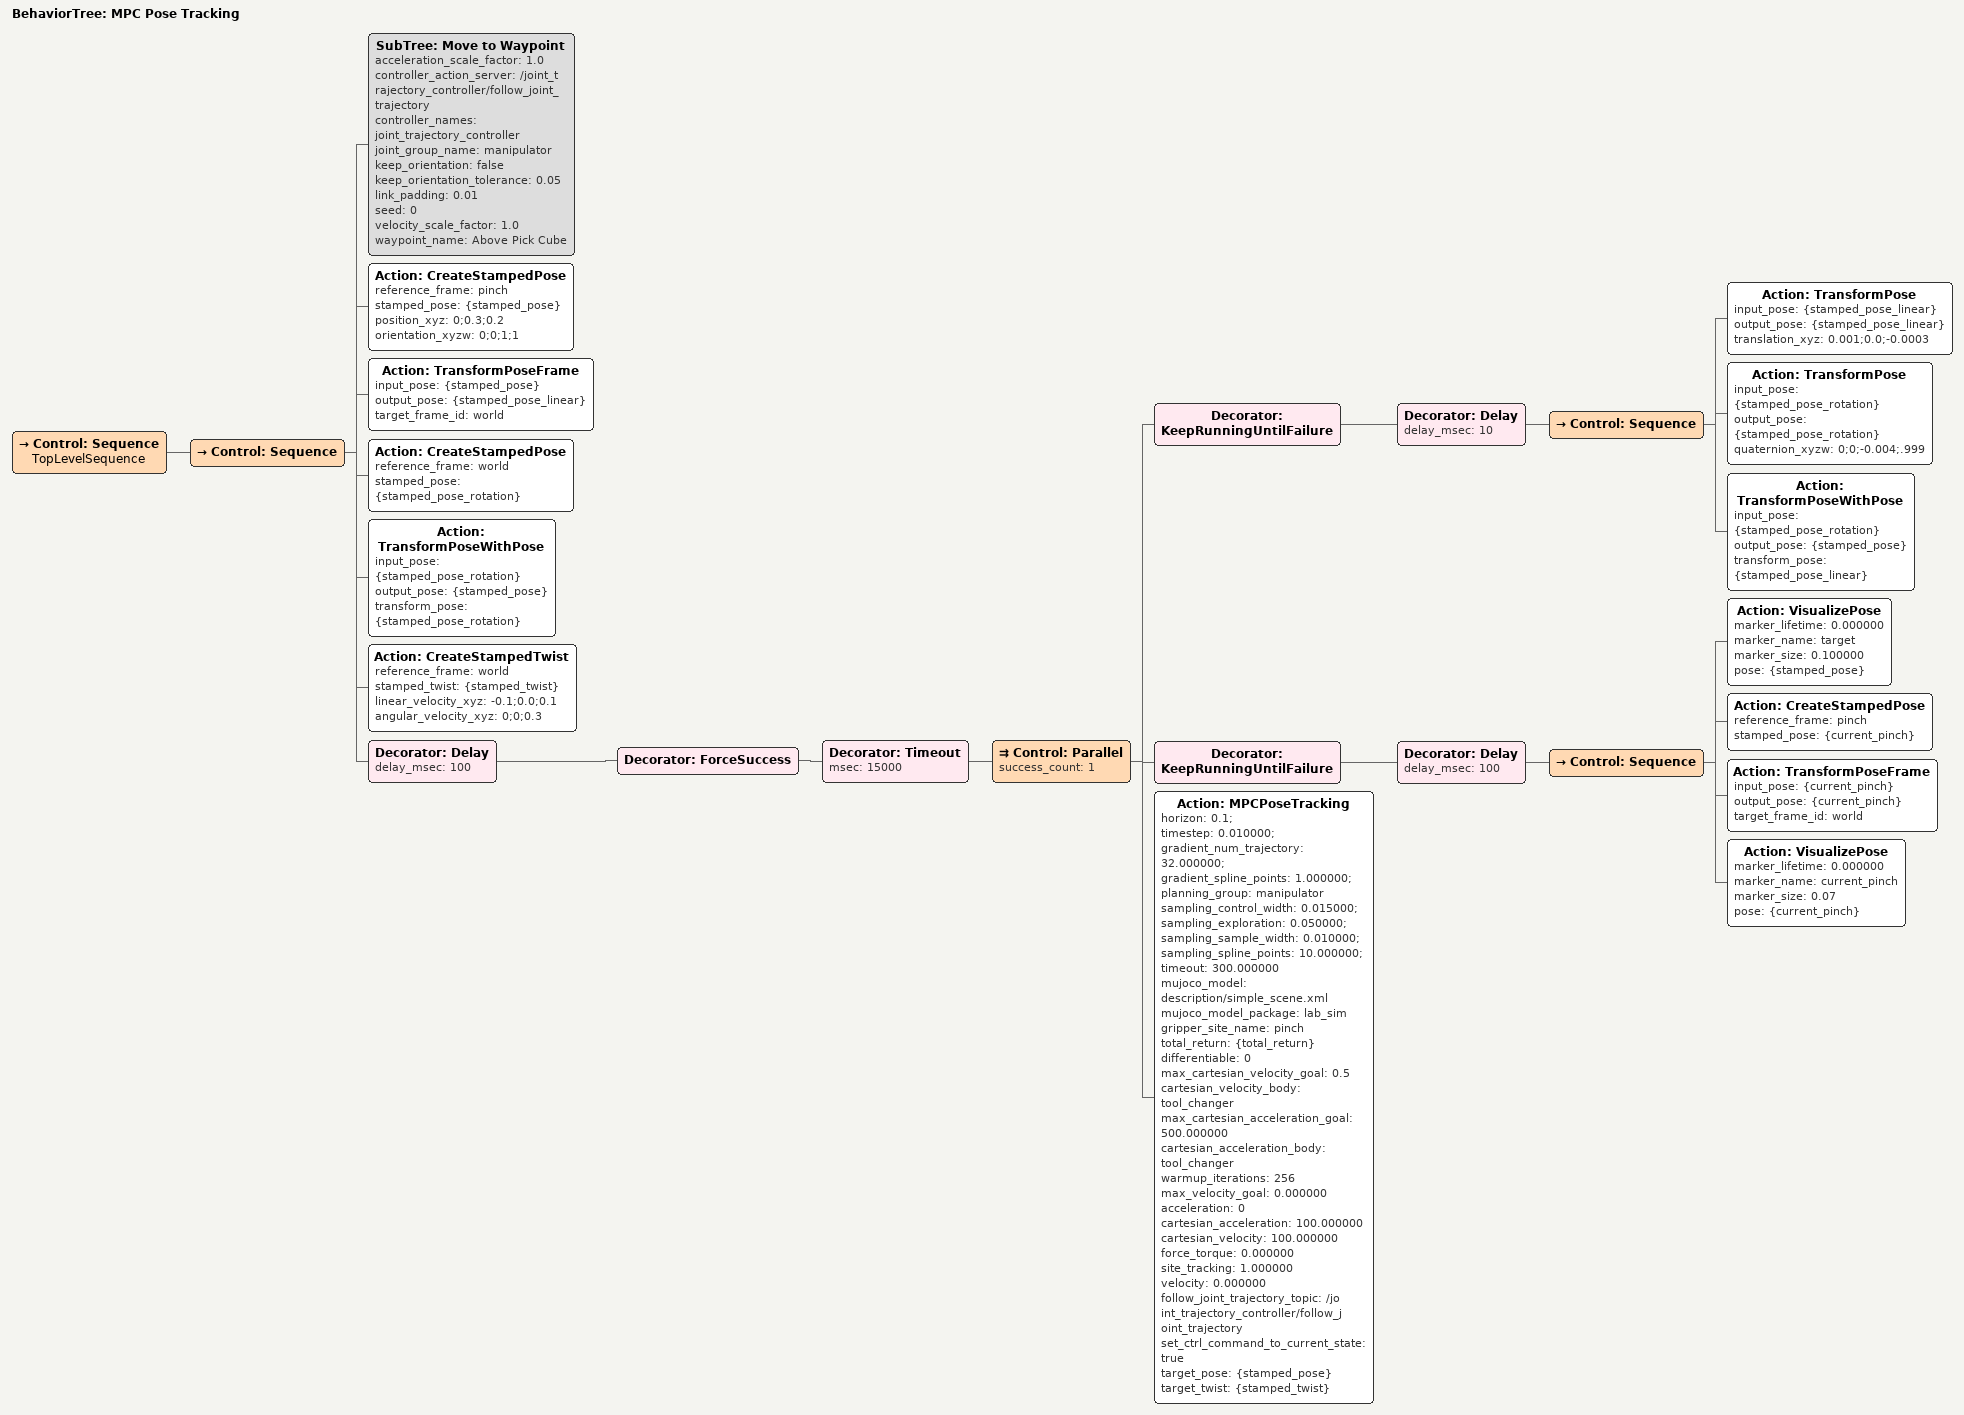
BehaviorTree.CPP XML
<?xml version="1.0" encoding="UTF-8" ?>
<root BTCPP_format="4" main_tree_to_execute="MPC Pose Tracking">
  <BehaviorTree ID="MPC Pose Tracking" _description="Uses Model Predictive Control (MPC) to track a target pose in real-time.">
    <Control ID="Sequence" name="TopLevelSequence">
      <Control ID="Sequence">
        <SubTree
          ID="Move to Waypoint"
          acceleration_scale_factor="1.0"
          controller_action_server="/joint_trajectory_controller/follow_joint_trajectory"
          controller_names="joint_trajectory_controller"
          joint_group_name="manipulator"
          keep_orientation="false"
          keep_orientation_tolerance="0.05"
          link_padding="0.01"
          seed="0"
          velocity_scale_factor="1.0"
          waypoint_name="Above Pick Cube"
        />
        <Action
          ID="CreateStampedPose"
          reference_frame="pinch"
          stamped_pose="{stamped_pose}"
          position_xyz="0;0.3;0.2"
          orientation_xyzw="0;0;1;1"
        />
        <Action
          ID="TransformPoseFrame"
          input_pose="{stamped_pose}"
          output_pose="{stamped_pose_linear}"
          target_frame_id="world"
        />
        <Action
          ID="CreateStampedPose"
          reference_frame="world"
          stamped_pose="{stamped_pose_rotation}"
        />
        <Action
          ID="TransformPoseWithPose"
          input_pose="{stamped_pose_rotation}"
          output_pose="{stamped_pose}"
          transform_pose="{stamped_pose_rotation}"
        />
        <Action
          ID="CreateStampedTwist"
          reference_frame="world"
          stamped_twist="{stamped_twist}"
          linear_velocity_xyz="-0.1;0.0;0.1"
          angular_velocity_xyz="0;0;0.3"
        />
        <Decorator ID="Delay" delay_msec="100">
          <Decorator ID="ForceSuccess">
            <Decorator ID="Timeout" msec="15000">
              <Control ID="Parallel" success_count="1">
                <Decorator ID="KeepRunningUntilFailure">
                  <Decorator ID="Delay" delay_msec="10">
                    <Control ID="Sequence">
                      <Action
                        ID="TransformPose"
                        input_pose="{stamped_pose_linear}"
                        output_pose="{stamped_pose_linear}"
                        translation_xyz="0.001;0.0;-0.0003"
                      />
                      <Action
                        ID="TransformPose"
                        input_pose="{stamped_pose_rotation}"
                        output_pose="{stamped_pose_rotation}"
                        quaternion_xyzw="0;0;-0.004;.999"
                      />
                      <Action
                        ID="TransformPoseWithPose"
                        input_pose="{stamped_pose_rotation}"
                        output_pose="{stamped_pose}"
                        transform_pose="{stamped_pose_linear}"
                      />
                    </Control>
                  </Decorator>
                </Decorator>
                <Decorator ID="KeepRunningUntilFailure">
                  <Decorator ID="Delay" delay_msec="100">
                    <Control ID="Sequence">
                      <Action
                        ID="VisualizePose"
                        marker_lifetime="0.000000"
                        marker_name="target"
                        marker_size="0.100000"
                        pose="{stamped_pose}"
                      />
                      <Action
                        ID="CreateStampedPose"
                        reference_frame="pinch"
                        stamped_pose="{current_pinch}"
                      />
                      <Action
                        ID="TransformPoseFrame"
                        input_pose="{current_pinch}"
                        output_pose="{current_pinch}"
                        target_frame_id="world"
                      />
                      <Action
                        ID="VisualizePose"
                        marker_lifetime="0.000000"
                        marker_name="current_pinch"
                        marker_size="0.07"
                        pose="{current_pinch}"
                      />
                    </Control>
                  </Decorator>
                </Decorator>
                <Action
                  ID="MPCPoseTracking"
                  horizon="0.1;"
                  timestep="0.010000;"
                  gradient_num_trajectory="32.000000;"
                  gradient_spline_points="1.000000;"
                  planning_group="manipulator"
                  sampling_control_width="0.015000;"
                  sampling_exploration="0.050000;"
                  sampling_sample_width="0.010000;"
                  sampling_spline_points="10.000000;"
                  timeout="300.000000"
                  mujoco_model="description/simple_scene.xml"
                  mujoco_model_package="lab_sim"
                  gripper_site_name="pinch"
                  total_return="{total_return}"
                  differentiable="0"
                  max_cartesian_velocity_goal="0.5"
                  cartesian_velocity_body="tool_changer"
                  max_cartesian_acceleration_goal="500.000000"
                  cartesian_acceleration_body="tool_changer"
                  warmup_iterations="256"
                  max_velocity_goal="0.000000"
                  acceleration="0"
                  cartesian_acceleration="100.000000"
                  cartesian_velocity="100.000000"
                  force_torque="0.000000"
                  site_tracking="1.000000"
                  velocity="0.000000"
                  follow_joint_trajectory_topic="/joint_trajectory_controller/follow_joint_trajectory"
                  set_ctrl_command_to_current_state="true"
                  target_pose="{stamped_pose}"
                  target_twist="{stamped_twist}"
                />
              </Control>
            </Decorator>
          </Decorator>
        </Decorator>
      </Control>
    </Control>
  </BehaviorTree>
</root>
